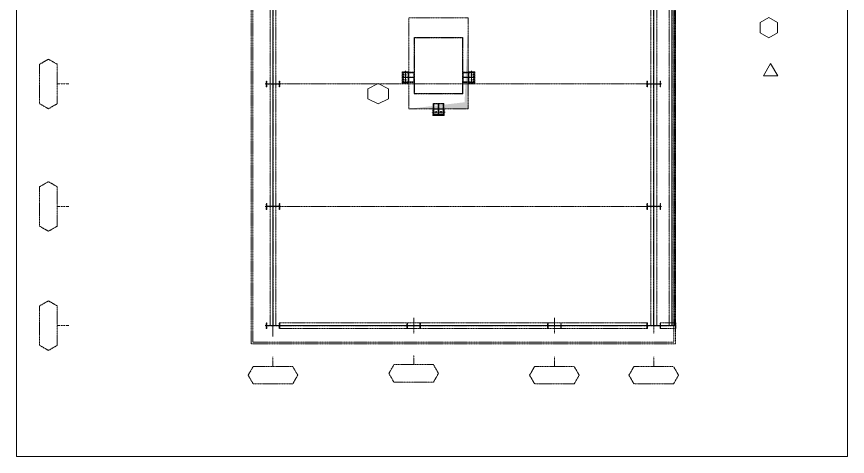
# Model space of a CAD drawing. Header units: inches. Extents: x 209270 to 234360, y -180214 to -150194.
# Drawn here: x 209270 to 234360, y -180214 to -166928 of the extents above; entities that cross this region are included whole.
import ezdxf

# ---------------------------------------------------------------- set-up
doc = ezdxf.new("R2010")
doc.units = ezdxf.units.IN
doc.header["$LTSCALE"] = 10
doc.header["$MEASUREMENT"] = 0
doc.linetypes.add('CENTER', pattern=[2, 1.25, -0.25, 0.25, -0.25])
doc.linetypes.add('PHANTOM', pattern=[2.5, 1.25, -0.25, 0.25, -0.25, 0.25, -0.25])
for name, color, linetype, lineweight in [('AM_VIEWS', 1, 'Continuous', 0), ('BOX', 1, 'Continuous', 5), ('CEN', 1, 'CENTER', 9), ('DIM', 42, 'Continuous', 13), ('MAIN OBJECT', 2, 'Continuous', 18), ('PHANTOM', 8, 'PHANTOM', 0), ('REV-C', 3, 'Continuous', 18)]:
    doc.layers.add(name, color=color, linetype=linetype, lineweight=lineweight)

# ---------------------------------------------------------------- blocks, each defined once
blk = doc.blocks.new('A$C70ae27ad')
at = {"layer": 'CEN'}
for p, q in [((26, 0), (-26, 0)), ((0, 20), (0, -20))]:
    blk.add_line(p, q, dxfattribs=at)
at = {"layer": 'MAIN OBJECT', "ltscale": 0.2, "elevation": 5435031}
blk.add_lwpolyline([(-7, 11, 1), (-7, -11), (7, -11, 1), (7, 11)], format="xyb", close=True, dxfattribs=at)
blk = doc.blocks.new('A$C9b0e3f7e')
at = {"layer": 'PHANTOM'}
h = blk.add_hatch(color=256, dxfattribs=at)
h.dxf.hatch_style = 1
h.paths.add_polyline_path([(2552, 787), (2750, -900), (2750, 900), (0, 900)])
for p, q in [((1725, 1029, -5435031), (1725, 974, -5435031)), ((1800, 1100, -5435031), (1800, 900, -5435031)), ((1800, 730, 1041014351), (1800, 1060, 1041014351)), ((1875, 1026, -5435031), (1875, 974, -5435031)), ((1598, 1000, 1041014351), (2002, 1000, 1041014351)), ((1630, 906, -5435031), (1970, 906, -5435031)), ((1699, 1000, -5435031), (1751, 1000, -5435031)), ((1849, 1000, -5435031), (1901, 1000, -5435031)), ((2580, 0, 1041014351), (2910, 0, 1041014351)), ((2950, 0, -5435031), (2750, 0, -5435031)), ((2756, 170, -5435031), (2756, -170, -5435031)), ((2879, 75, -5435031), (2824, 75, -5435031)), ((2850, 202, 1041014351), (2850, -202, 1041014351)), ((2850, 101, -5435031), (2850, 49, -5435031)), ((2876, -75, -5435031), (2824, -75, -5435031)), ((2850, -49, -5435031), (2850, -101, -5435031)), ((1640, -747, 338785443), (1640, -1060, 338785443)), ((1960, -747, 338785443), (1640, -747, 338785443)), ((1800, -730, 1041014351), (1800, -1060, 1041014351)), ((1960, -1060, 338785443), (1960, -747, 338785443)), ((1598, -1000, 1041014351), (2002, -1000, 1041014351)), ((1630, -906, -5435031), (1970, -906, -5435031)), ((1699, -1000, -5435031), (1751, -1000, -5435031)), ((1725, -1029, -5435031), (1725, -974, -5435031)), ((1800, -1100, -5435031), (1800, -900, -5435031)), ((1849, -1000, -5435031), (1901, -1000, -5435031)), ((1875, -1026, -5435031), (1875, -974, -5435031)), ((1640, -1060, 338785443), (1960, -1060, 338785443))]:
    blk.add_line(p, q, dxfattribs=at)
for points in [[(1970, 900), (1630, 900), (1630, 1100), (1970, 1100)], [(1645, 1100), (1657, 1100), (1657, 912), (1645, 912)], [(1794, 1100), (1806, 1100), (1806, 912), (1794, 912)], [(1943, 1100), (1955, 1100), (1955, 912), (1943, 912)], [(0, -900), (0, 900), (2750, 900), (2750, -900)], [(1630, 912), (1630, 900), (1970, 900), (1970, 912)], [(2750, -170), (2750, 170), (2950, 170), (2950, -170)], [(2762, 170), (2750, 170), (2750, -170), (2762, -170)], [(2950, 155), (2950, 143), (2762, 143), (2762, 155)], [(2950, 6), (2950, -6), (2762, -6), (2762, 6)], [(2950, -143), (2950, -155), (2762, -155), (2762, -143)], [(1970, -900), (1630, -900), (1630, -1100), (1970, -1100)], [(1630, -912), (1630, -900), (1970, -900), (1970, -912)], [(1645, -1100), (1657, -1100), (1657, -912), (1645, -912)], [(1794, -1100), (1806, -1100), (1806, -912), (1794, -912)], [(1943, -1100), (1955, -1100), (1955, -912), (1943, -912)]]:
    blk.add_lwpolyline(points, close=True, dxfattribs=at)
for points, elevation in [([(1640, 910), (1640, 1090), (1960, 1090), (1960, 910)], 549957064), ([(1640, 747), (1640, 1060), (1960, 1060), (1960, 747)], 338785443), ([(1662, 747), (1650, 747), (1650, 1060), (1662, 1060)], 338785443), ([(1794, 747), (1806, 747), (1806, 1060), (1794, 1060)], 338801818), ([(1938, 747), (1950, 747), (1950, 1060), (1938, 1060)], 338785443), ([(600, 735), (2297, 735), (2297, -735), (600, -735)], -5435031), ([(610, 725), (2287, 725), (2287, -725), (610, -725)], -5435031), ([(1640, 735), (1640, 747), (1960, 747), (1960, 735)], 338785443), ([(2585, 160), (2597, 160), (2597, -160), (2585, -160)], 338785443), ([(2597, 160), (2910, 160), (2910, -160), (2597, -160)], 338785443), ([(2597, 138), (2597, 150), (2910, 150), (2910, 138)], 338785443), ([(2597, 6), (2597, -6), (2910, -6), (2910, 6)], 338801818), ([(2760, 160), (2940, 160), (2940, -160), (2760, -160)], 549957064), ([(2597, -138), (2597, -150), (2910, -150), (2910, -138)], 338785443), ([(1640, -735), (1640, -747), (1960, -747), (1960, -735)], 338785443), ([(1662, -747), (1650, -747), (1650, -1060), (1662, -1060)], 338785443), ([(1794, -747), (1806, -747), (1806, -1060), (1794, -1060)], 338801818), ([(1938, -747), (1950, -747), (1950, -1060), (1938, -1060)], 338785443), ([(1640, -910), (1640, -1090), (1960, -1090), (1960, -910)], 549957064)]:
    blk.add_lwpolyline(points, close=True, dxfattribs=dict(at, elevation=elevation))
for points in [[(1732, 989, 1), (1732, 1011), (1718, 1011, 1), (1718, 989)], [(1882, 1011, -1), (1882, 989), (1868, 989, -1), (1868, 1011)], [(2839, 68, 1), (2861, 68), (2861, 82, 1), (2839, 82)], [(2861, -82, -1), (2839, -82), (2839, -68, -1), (2861, -68)], [(1732, -989, -1), (1732, -1011), (1718, -1011, -1), (1718, -989)], [(1882, -1011, 1), (1882, -989), (1868, -989, 1), (1868, -1011)]]:
    blk.add_lwpolyline(points, format="xyb", close=True, dxfattribs=at)
at = {"layer": 'PHANTOM', "rotation": 90.00000000000001}
for p in [(1725, 1000, 8576598374), (1875, 1000, 8576598374)]:
    blk.add_blockref('A$C70ae27ad', p, dxfattribs=at)
at = {"layer": 'PHANTOM'}
for p in [(2850, 75, 8576598374), (2850, -75, 8576598374)]:
    blk.add_blockref('A$C70ae27ad', p, dxfattribs=at)
at = {"layer": 'PHANTOM', "xscale": -1, "rotation": 90}
for p in [(1725, -1000, 8576598374), (1875, -1000, 8576598374)]:
    blk.add_blockref('A$C70ae27ad', p, dxfattribs=at)
blk = doc.blocks.new('A$C42DGUYIYTIUYTUY')
at = {"layer": 'PHANTOM'}
for p, q in [((-236, 0), (236, 0)), ((0, 236), (0, -236))]:
    blk.add_line(p, q, dxfattribs=at)
blk.add_lwpolyline([(4, -180, 0.414214), (15, -190), (89, -190), (89, -205), (-89, -205), (-89, -190), (-15, -190, 0.414214), (-4, -180), (-4, 180, 0.414214), (-15, 190), (-89, 190), (-89, 205), (89, 205), (89, 190), (15, 190, 0.414214), (4, 180), (4, -180)], format="xyb", dxfattribs=at)
blk.add_circle((0, 0), 5, dxfattribs=at)
blk = doc.blocks.new('A$C1b4ed5d7')
at = {"layer": 'PHANTOM'}
for p, q in [((0, 11000, 0), (0, 0, 0)), ((11500, 11000, 0), (11500, 0, 0)), ((11700, 11000, -1), (12175, 11000, -1)), ((12050, 11000, -1), (12050, 4, -1)), ((-236, 7300), (11736, 7300)), ((-236, 3600), (11736, 3600)), ((200, 0, -1), (11300, 0, -1)), ((11700, 0, -1), (12175, 0, -1)), ((0, -324, -1), (0, -32, -1))]:
    blk.add_line(p, q, dxfattribs=at)
for points, elevation in [([(12170, 11089), (11705, 11089), (11705, 10911), (12170, 10911)], -1), ([(-89, 10996), (-89, 4), (89, 4), (89, 10996)], 0), ([(-4, 10996), (-4, 4), (4, 4), (4, 10996)], 0), ([(11589, 10996), (11589, 4), (11411, 4), (11411, 10996)], 0), ([(11504, 10996), (11504, 4), (11496, 4), (11496, 10996)], 0), ([(12170, 11004), (11705, 11004), (11705, 10996), (12170, 10996)], -1), ([(-660, 10500), (12160, 10500), (12160, -550), (-660, -550)], -1), ([(-610, 10450), (12110, 10450), (12110, -500), (-610, -500)], -1), ([(11295, -89), (205, -89), (205, 89), (11295, 89)], -1), ([(11295, -4), (205, -4), (205, 4), (11295, 4)], -1), ([(12170, -89), (11705, -89), (11705, 89), (12170, 89)], -1), ([(12170, -4), (11705, -4), (11705, 4), (12170, 4)], -1)]:
    blk.add_lwpolyline(points, close=True, dxfattribs=dict(at, elevation=elevation))
for points, elevation in [([(12139, 4), (12139, 10996), (11961, 10996), (11961, 4)], -1), ([(12054, 4), (12054, 10996), (12046, 10996), (12046, 4)], -1), ([(0, 0), (0, 0), (11500, 0), (11500, -5)], 0)]:
    blk.add_lwpolyline(points, dxfattribs=dict(at, elevation=elevation))
at = {"layer": 'PHANTOM', "rotation": 270.0096740856855}
for p in [(0, 7300), (11500, 7300), (0, 3600), (11500, 3600), (0, 0), (4250, 0), (8500, 0), (11500, 0)]:
    blk.add_blockref('A$C42DGUYIYTIUYTUY', p, dxfattribs=at)
blk = doc.blocks.new('A$Ca106b763')
at = {"layer": 'REV-C'}
blk.add_lwpolyline([(0, 373), (-215, 0), (215, 0)], close=True, dxfattribs=at)

msp = doc.modelspace()

# ---------------------------------------------------------------- linework, layer by layer
at = {"layer": 'AM_VIEWS'}
msp.add_lwpolyline([(209270, -150194), (234360, -150194), (234360, -180214), (209270, -180214)], close=True, dxfattribs=at)
at = {"layer": 'BOX', "lineweight": 5, "flags": 128}
for points, elevation in [([(232253, -167109), (231988, -166956), (231723, -167109), (231723, -167415), (231988, -167568), (232253, -167415)], 69285249), ([(219873, -169412), (220188, -169565), (220503, -169412), (220503, -169106), (220188, -168953), (219873, -169106)], 702228933)]:
    msp.add_lwpolyline(points, close=True, dxfattribs=dict(at, elevation=elevation))
at = {"layer": 'PHANTOM', "ltscale": 0.1}
for p, q in [((210848, -168964), (210496, -168964)), ((210848, -172664), (210496, -172664)), ((210848, -176264), (210496, -176264)), ((217012, -177205), (217012, -177496)), ((221262, -177152), (221262, -177443)), ((225512, -177205), (225512, -177496)), ((228512, -177205), (228512, -177496))]:
    msp.add_line(p, q, dxfattribs=at)
at = {"layer": 'PHANTOM', "lineweight": 5, "elevation": 0, "flags": 128}
for points in [[(210496, -169560), (210231, -169713), (209966, -169560), (209966, -168368), (210231, -168215), (210496, -168368)], [(210496, -173260), (210231, -173413), (209966, -173260), (209966, -172068), (210231, -171915), (210496, -172068)], [(210496, -176860), (210231, -177013), (209966, -176860), (209966, -175668), (210231, -175515), (210496, -175668)]]:
    msp.add_lwpolyline(points, close=True, dxfattribs=at)
at = {"layer": 'PHANTOM', "lineweight": 5, "flags": 128}
for points in [[(216416, -178026), (216263, -177761), (216416, -177496), (217608, -177496), (217761, -177761), (217608, -178026)], [(220666, -177973), (220513, -177708), (220666, -177443), (221858, -177443), (222011, -177708), (221858, -177973)], [(224916, -178026), (224763, -177761), (224916, -177496), (226108, -177496), (226261, -177761), (226108, -178026)], [(227916, -178026), (227763, -177761), (227916, -177496), (229108, -177496), (229261, -177761), (229108, -178026)]]:
    msp.add_lwpolyline(points, close=True, dxfattribs=at)

# ---------------------------------------------------------------- block references
at = {"layer": 'DIM'}
msp.add_blockref('A$C1b4ed5d7', (217012, -176264, 1), dxfattribs=at)
at = {"layer": 'DIM', "rotation": 269.9999999999999}
msp.add_blockref('A$C9b0e3f7e', (222012, -166964, 7049809647), dxfattribs=at)
at = {"layer": 'REV-C'}
msp.add_blockref('A$Ca106b763', (232041, -168721), dxfattribs=at)

doc.saveas('drawing.dxf')
